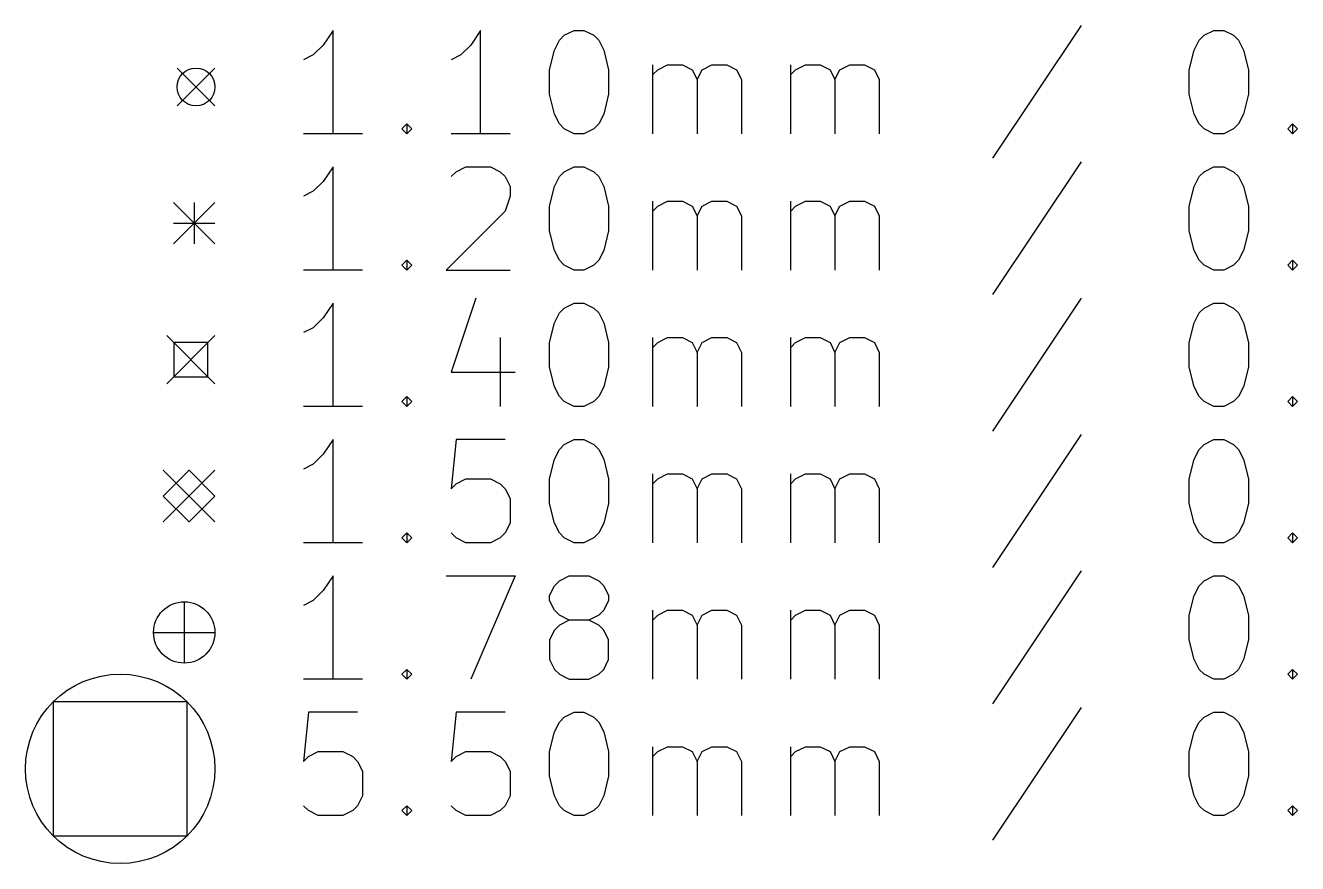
# Model space of a CAD drawing. Extents: x 12 to 214, y -262 to -15.
# Drawn here: x 12.18 to 49.11, y -262.31 to -237.98 of the extents above; entities that cross this region are included whole.
import ezdxf

# ---------------------------------------------------------------- set-up
doc = ezdxf.new("R2010")
doc.units = 0
doc.header["$MEASUREMENT"] = 0
doc.layers.add('BLACK', color=7, linetype='CONTINUOUS')

msp = doc.modelspace()

# ---------------------------------------------------------------- linework, layer by layer
at = {"layer": 'Black'}
for p, q in [((21.1078, -238.119), (20.8221, -238.548)), ((21.1078, -241.119), (21.1078, -238.119)), ((25.3935, -238.119), (25.1078, -238.548)), ((25.3935, -241.119), (25.3935, -238.119)), ((27.8221, -238.262), (28.1078, -238.119)), ((28.1078, -238.119), (28.3935, -238.119)), ((28.3935, -238.119), (28.6792, -238.262)), ((42.8221, -237.976), (40.2506, -241.833)), ((46.3935, -238.262), (46.6792, -238.119)), ((46.6792, -238.119), (46.9649, -238.119)), ((46.9649, -238.119), (47.2506, -238.262)), ((20.8221, -238.548), (20.5363, -238.833)), ((25.1078, -238.548), (24.8221, -238.833)), ((27.5363, -238.691), (27.6792, -238.405)), ((27.6792, -238.405), (27.8221, -238.262)), ((28.6792, -238.262), (28.8221, -238.405)), ((28.8221, -238.405), (28.9649, -238.691)), ((46.1078, -238.691), (46.2506, -238.405)), ((46.2506, -238.405), (46.3935, -238.262)), ((47.2506, -238.262), (47.3935, -238.405)), ((47.3935, -238.405), (47.5363, -238.691)), ((20.5363, -238.833), (20.2506, -238.976)), ((24.8221, -238.833), (24.5363, -238.976)), ((27.3935, -239.262), (27.5363, -238.691)), ((28.9649, -238.691), (29.1078, -239.262)), ((45.9649, -239.262), (46.1078, -238.691)), ((47.5363, -238.691), (47.6792, -239.262)), ((16.5792, -239.212), (17.6792, -240.312)), ((17.6792, -239.212), (16.5792, -240.312)), ((27.3935, -239.976), (27.3935, -239.262)), ((29.1078, -239.262), (29.1078, -239.976)), ((30.3935, -241.119), (30.3935, -239.119)), ((30.3935, -239.405), (30.5363, -239.262)), ((30.5363, -239.262), (30.8221, -239.119)), ((30.8221, -239.119), (31.2506, -239.119)), ((31.2506, -239.119), (31.5363, -239.262)), ((31.5363, -239.262), (31.6792, -239.548)), ((31.6792, -239.548), (31.8221, -239.262)), ((31.8221, -239.262), (32.1078, -239.119)), ((32.1078, -239.119), (32.5363, -239.119)), ((32.5363, -239.119), (32.8221, -239.262)), ((32.8221, -239.262), (32.9649, -239.548)), ((34.3935, -241.119), (34.3935, -239.119)), ((34.3935, -239.405), (34.5363, -239.262)), ((34.5363, -239.262), (34.8221, -239.119)), ((34.8221, -239.119), (35.2506, -239.119)), ((35.2506, -239.119), (35.5363, -239.262)), ((35.5363, -239.262), (35.6792, -239.548)), ((35.6792, -239.548), (35.8221, -239.262)), ((35.8221, -239.262), (36.1078, -239.119)), ((36.1078, -239.119), (36.5363, -239.119)), ((36.5363, -239.119), (36.8221, -239.262)), ((36.8221, -239.262), (36.9649, -239.548)), ((45.9649, -239.976), (45.9649, -239.262)), ((47.6792, -239.262), (47.6792, -239.976)), ((31.6792, -239.548), (31.6792, -241.119)), ((32.9649, -239.548), (32.9649, -241.119)), ((35.6792, -239.548), (35.6792, -241.119)), ((36.9649, -239.548), (36.9649, -241.119)), ((27.5363, -240.548), (27.3935, -239.976)), ((29.1078, -239.976), (28.9649, -240.548)), ((46.1078, -240.548), (45.9649, -239.976)), ((47.6792, -239.976), (47.5363, -240.548)), ((27.6792, -240.833), (27.5363, -240.548)), ((28.9649, -240.548), (28.8221, -240.833)), ((46.2506, -240.833), (46.1078, -240.548)), ((47.5363, -240.548), (47.3935, -240.833)), ((21.9649, -241.119), (20.2506, -241.119)), ((23.1078, -240.976), (23.2506, -240.833)), ((23.2506, -241.119), (23.1078, -240.976)), ((23.2506, -240.833), (23.3935, -240.976)), ((23.2506, -240.833), (23.2506, -241.119)), ((23.3935, -240.976), (23.2506, -241.119)), ((26.2506, -241.119), (24.5363, -241.119)), ((27.8221, -240.976), (27.6792, -240.833)), ((28.1078, -241.119), (27.8221, -240.976)), ((28.3935, -241.119), (28.1078, -241.119)), ((28.6792, -240.976), (28.3935, -241.119)), ((28.8221, -240.833), (28.6792, -240.976)), ((46.3935, -240.976), (46.2506, -240.833)), ((46.6792, -241.119), (46.3935, -240.976)), ((46.9649, -241.119), (46.6792, -241.119)), ((47.2506, -240.976), (46.9649, -241.119)), ((47.3935, -240.833), (47.2506, -240.976)), ((48.8221, -240.976), (48.9649, -240.833)), ((48.9649, -241.119), (48.8221, -240.976)), ((48.9649, -240.833), (49.1078, -240.976)), ((48.9649, -240.833), (48.9649, -241.119)), ((49.1078, -240.976), (48.9649, -241.119)), ((21.1078, -242.079), (20.8221, -242.508)), ((21.1078, -245.079), (21.1078, -242.079)), ((24.5363, -242.365), (24.6792, -242.222)), ((24.6792, -242.222), (24.9649, -242.079)), ((24.9649, -242.079), (25.6792, -242.079)), ((25.6792, -242.079), (25.9649, -242.222)), ((25.9649, -242.222), (26.1078, -242.365)), ((27.6792, -242.365), (27.8221, -242.222)), ((27.8221, -242.222), (28.1078, -242.079)), ((28.1078, -242.079), (28.3935, -242.079)), ((28.3935, -242.079), (28.6792, -242.222)), ((28.6792, -242.222), (28.8221, -242.365)), ((42.8221, -241.936), (40.2506, -245.793)), ((46.2506, -242.365), (46.3935, -242.222)), ((46.3935, -242.222), (46.6792, -242.079)), ((46.6792, -242.079), (46.9649, -242.079)), ((46.9649, -242.079), (47.2506, -242.222)), ((47.2506, -242.222), (47.3935, -242.365)), ((20.8221, -242.508), (20.5363, -242.793)), ((26.1078, -242.365), (26.2506, -242.651)), ((27.5363, -242.651), (27.6792, -242.365)), ((28.8221, -242.365), (28.9649, -242.651)), ((46.1078, -242.651), (46.2506, -242.365)), ((47.3935, -242.365), (47.5363, -242.651)), ((20.5363, -242.793), (20.2506, -242.936)), ((26.2506, -242.936), (26.1078, -243.365)), ((26.2506, -242.651), (26.2506, -242.936)), ((27.3935, -243.222), (27.5363, -242.651)), ((28.9649, -242.651), (29.1078, -243.222)), ((45.9649, -243.222), (46.1078, -242.651)), ((47.5363, -242.651), (47.6792, -243.222)), ((16.4792, -243.122), (17.6792, -244.322)), ((17.6792, -243.122), (16.4792, -244.322)), ((17.0792, -243.122), (17.0792, -244.322)), ((27.3935, -243.936), (27.3935, -243.222)), ((29.1078, -243.222), (29.1078, -243.936)), ((30.3935, -245.079), (30.3935, -243.079)), ((30.3935, -243.365), (30.5363, -243.222)), ((30.5363, -243.222), (30.8221, -243.079)), ((30.8221, -243.079), (31.2506, -243.079)), ((31.2506, -243.079), (31.5363, -243.222)), ((31.5363, -243.222), (31.6792, -243.508)), ((31.6792, -243.508), (31.8221, -243.222)), ((31.8221, -243.222), (32.1078, -243.079)), ((32.1078, -243.079), (32.5363, -243.079)), ((32.5363, -243.079), (32.8221, -243.222)), ((32.8221, -243.222), (32.9649, -243.508)), ((34.3935, -245.079), (34.3935, -243.079)), ((34.3935, -243.365), (34.5363, -243.222)), ((34.5363, -243.222), (34.8221, -243.079)), ((34.8221, -243.079), (35.2506, -243.079)), ((35.2506, -243.079), (35.5363, -243.222)), ((35.5363, -243.222), (35.6792, -243.508)), ((35.6792, -243.508), (35.8221, -243.222)), ((35.8221, -243.222), (36.1078, -243.079)), ((36.1078, -243.079), (36.5363, -243.079)), ((36.5363, -243.079), (36.8221, -243.222)), ((36.8221, -243.222), (36.9649, -243.508)), ((45.9649, -243.936), (45.9649, -243.222)), ((47.6792, -243.222), (47.6792, -243.936)), ((16.4792, -243.722), (17.6792, -243.722)), ((26.1078, -243.365), (24.3935, -245.079)), ((31.6792, -243.508), (31.6792, -245.079)), ((32.9649, -243.508), (32.9649, -245.079)), ((35.6792, -243.508), (35.6792, -245.079)), ((36.9649, -243.508), (36.9649, -245.079)), ((27.5363, -244.508), (27.3935, -243.936)), ((29.1078, -243.936), (28.9649, -244.508)), ((46.1078, -244.508), (45.9649, -243.936)), ((47.6792, -243.936), (47.5363, -244.508)), ((23.1078, -244.936), (23.2506, -244.793)), ((23.2506, -244.793), (23.3935, -244.936)), ((23.2506, -244.793), (23.2506, -245.079)), ((27.6792, -244.793), (27.5363, -244.508)), ((27.8221, -244.936), (27.6792, -244.793)), ((28.8221, -244.793), (28.6792, -244.936)), ((28.9649, -244.508), (28.8221, -244.793)), ((46.2506, -244.793), (46.1078, -244.508)), ((46.3935, -244.936), (46.2506, -244.793)), ((47.3935, -244.793), (47.2506, -244.936)), ((47.5363, -244.508), (47.3935, -244.793)), ((48.8221, -244.936), (48.9649, -244.793)), ((48.9649, -244.793), (49.1078, -244.936)), ((48.9649, -244.793), (48.9649, -245.079)), ((21.9649, -245.079), (20.2506, -245.079)), ((23.2506, -245.079), (23.1078, -244.936)), ((23.3935, -244.936), (23.2506, -245.079)), ((24.3935, -245.079), (26.2506, -245.079)), ((28.1078, -245.079), (27.8221, -244.936)), ((28.3935, -245.079), (28.1078, -245.079)), ((28.6792, -244.936), (28.3935, -245.079)), ((46.6792, -245.079), (46.3935, -244.936)), ((46.9649, -245.079), (46.6792, -245.079)), ((47.2506, -244.936), (46.9649, -245.079)), ((48.9649, -245.079), (48.8221, -244.936)), ((49.1078, -244.936), (48.9649, -245.079)), ((25.2506, -245.896), (24.5363, -248.039)), ((42.8221, -245.896), (40.2506, -249.753)), ((21.1078, -246.039), (20.8221, -246.468)), ((21.1078, -249.039), (21.1078, -246.039)), ((27.6792, -246.325), (27.8221, -246.182)), ((27.8221, -246.182), (28.1078, -246.039)), ((28.1078, -246.039), (28.3935, -246.039)), ((28.3935, -246.039), (28.6792, -246.182)), ((28.6792, -246.182), (28.8221, -246.325)), ((46.2506, -246.325), (46.3935, -246.182)), ((46.3935, -246.182), (46.6792, -246.039)), ((46.6792, -246.039), (46.9649, -246.039)), ((46.9649, -246.039), (47.2506, -246.182)), ((47.2506, -246.182), (47.3935, -246.325)), ((20.8221, -246.468), (20.5363, -246.753)), ((27.3935, -247.182), (27.5363, -246.611)), ((27.5363, -246.611), (27.6792, -246.325)), ((28.8221, -246.325), (28.9649, -246.611)), ((28.9649, -246.611), (29.1078, -247.182)), ((45.9649, -247.182), (46.1078, -246.611)), ((46.1078, -246.611), (46.2506, -246.325)), ((47.3935, -246.325), (47.5363, -246.611)), ((47.5363, -246.611), (47.6792, -247.182)), ((16.2792, -246.982), (17.6792, -248.382)), ((17.6792, -246.982), (16.2792, -248.382)), ((20.5363, -246.753), (20.2506, -246.896)), ((25.9649, -247.039), (25.9649, -249.039)), ((30.3935, -249.039), (30.3935, -247.039)), ((30.5363, -247.182), (30.8221, -247.039)), ((30.8221, -247.039), (31.2506, -247.039)), ((31.2506, -247.039), (31.5363, -247.182)), ((31.8221, -247.182), (32.1078, -247.039)), ((32.1078, -247.039), (32.5363, -247.039)), ((32.5363, -247.039), (32.8221, -247.182)), ((34.3935, -249.039), (34.3935, -247.039)), ((34.5363, -247.182), (34.8221, -247.039)), ((34.8221, -247.039), (35.2506, -247.039)), ((35.2506, -247.039), (35.5363, -247.182)), ((35.8221, -247.182), (36.1078, -247.039)), ((36.1078, -247.039), (36.5363, -247.039)), ((36.5363, -247.039), (36.8221, -247.182)), ((17.4742, -247.187), (16.4842, -247.187)), ((16.4842, -247.187), (16.4842, -248.177)), ((17.4742, -248.177), (17.4742, -247.187)), ((27.3935, -247.896), (27.3935, -247.182)), ((29.1078, -247.182), (29.1078, -247.896)), ((30.3935, -247.325), (30.5363, -247.182)), ((31.5363, -247.182), (31.6792, -247.468)), ((31.6792, -247.468), (31.8221, -247.182)), ((32.8221, -247.182), (32.9649, -247.468)), ((34.3935, -247.325), (34.5363, -247.182)), ((35.5363, -247.182), (35.6792, -247.468)), ((35.6792, -247.468), (35.8221, -247.182)), ((36.8221, -247.182), (36.9649, -247.468)), ((45.9649, -247.896), (45.9649, -247.182)), ((47.6792, -247.182), (47.6792, -247.896)), ((31.6792, -247.468), (31.6792, -249.039)), ((32.9649, -247.468), (32.9649, -249.039)), ((35.6792, -247.468), (35.6792, -249.039)), ((36.9649, -247.468), (36.9649, -249.039)), ((24.5363, -248.039), (26.3935, -248.039)), ((27.5363, -248.468), (27.3935, -247.896)), ((29.1078, -247.896), (28.9649, -248.468)), ((46.1078, -248.468), (45.9649, -247.896)), ((47.6792, -247.896), (47.5363, -248.468)), ((16.4842, -248.177), (17.4742, -248.177)), ((27.6792, -248.753), (27.5363, -248.468)), ((28.9649, -248.468), (28.8221, -248.753)), ((46.2506, -248.753), (46.1078, -248.468)), ((47.5363, -248.468), (47.3935, -248.753)), ((23.1078, -248.896), (23.2506, -248.753)), ((23.2506, -249.039), (23.1078, -248.896)), ((23.2506, -248.753), (23.3935, -248.896)), ((23.2506, -248.753), (23.2506, -249.039)), ((23.3935, -248.896), (23.2506, -249.039)), ((27.8221, -248.896), (27.6792, -248.753)), ((28.1078, -249.039), (27.8221, -248.896)), ((28.6792, -248.896), (28.3935, -249.039)), ((28.8221, -248.753), (28.6792, -248.896)), ((46.3935, -248.896), (46.2506, -248.753)), ((46.6792, -249.039), (46.3935, -248.896)), ((47.2506, -248.896), (46.9649, -249.039)), ((47.3935, -248.753), (47.2506, -248.896)), ((48.8221, -248.896), (48.9649, -248.753)), ((48.9649, -249.039), (48.8221, -248.896)), ((48.9649, -248.753), (49.1078, -248.896)), ((48.9649, -248.753), (48.9649, -249.039)), ((49.1078, -248.896), (48.9649, -249.039)), ((21.9649, -249.039), (20.2506, -249.039)), ((28.3935, -249.039), (28.1078, -249.039)), ((46.9649, -249.039), (46.6792, -249.039)), ((21.1078, -249.999), (20.8221, -250.428)), ((21.1078, -252.999), (21.1078, -249.999)), ((24.6792, -249.999), (24.5363, -251.428)), ((26.1078, -249.999), (24.6792, -249.999)), ((27.8221, -250.142), (28.1078, -249.999)), ((28.1078, -249.999), (28.3935, -249.999)), ((28.3935, -249.999), (28.6792, -250.142)), ((42.8221, -249.856), (40.2506, -253.713)), ((46.3935, -250.142), (46.6792, -249.999)), ((46.6792, -249.999), (46.9649, -249.999)), ((46.9649, -249.999), (47.2506, -250.142)), ((27.5363, -250.571), (27.6792, -250.285)), ((27.6792, -250.285), (27.8221, -250.142)), ((28.6792, -250.142), (28.8221, -250.285)), ((28.8221, -250.285), (28.9649, -250.571)), ((46.1078, -250.571), (46.2506, -250.285)), ((46.2506, -250.285), (46.3935, -250.142)), ((47.2506, -250.142), (47.3935, -250.285)), ((47.3935, -250.285), (47.5363, -250.571)), ((20.5363, -250.713), (20.2506, -250.856)), ((20.8221, -250.428), (20.5363, -250.713)), ((27.3935, -251.142), (27.5363, -250.571)), ((28.9649, -250.571), (29.1078, -251.142)), ((45.9649, -251.142), (46.1078, -250.571)), ((47.5363, -250.571), (47.6792, -251.142)), ((16.1792, -250.892), (17.6792, -252.392)), ((17.6792, -250.892), (16.1792, -252.392)), ((16.9292, -250.892), (16.1792, -251.642)), ((17.6792, -251.642), (16.9292, -250.892)), ((30.3935, -252.999), (30.3935, -250.999)), ((30.5363, -251.142), (30.8221, -250.999)), ((30.8221, -250.999), (31.2506, -250.999)), ((31.2506, -250.999), (31.5363, -251.142)), ((31.8221, -251.142), (32.1078, -250.999)), ((32.1078, -250.999), (32.5363, -250.999)), ((32.5363, -250.999), (32.8221, -251.142)), ((34.3935, -252.999), (34.3935, -250.999)), ((34.5363, -251.142), (34.8221, -250.999)), ((34.8221, -250.999), (35.2506, -250.999)), ((35.2506, -250.999), (35.5363, -251.142)), ((35.8221, -251.142), (36.1078, -250.999)), ((36.1078, -250.999), (36.5363, -250.999)), ((36.5363, -250.999), (36.8221, -251.142)), ((24.5363, -251.428), (24.6792, -251.285)), ((24.6792, -251.285), (24.9649, -251.142)), ((24.9649, -251.142), (25.6792, -251.142)), ((25.6792, -251.142), (25.9649, -251.285)), ((25.9649, -251.285), (26.1078, -251.428)), ((26.1078, -251.428), (26.2506, -251.713)), ((27.3935, -251.856), (27.3935, -251.142)), ((29.1078, -251.142), (29.1078, -251.856)), ((30.3935, -251.285), (30.5363, -251.142)), ((31.5363, -251.142), (31.6792, -251.428)), ((31.6792, -251.428), (31.8221, -251.142)), ((31.6792, -251.428), (31.6792, -252.999)), ((32.8221, -251.142), (32.9649, -251.428)), ((32.9649, -251.428), (32.9649, -252.999)), ((34.3935, -251.285), (34.5363, -251.142)), ((35.5363, -251.142), (35.6792, -251.428)), ((35.6792, -251.428), (35.8221, -251.142)), ((35.6792, -251.428), (35.6792, -252.999)), ((36.8221, -251.142), (36.9649, -251.428)), ((36.9649, -251.428), (36.9649, -252.999)), ((45.9649, -251.856), (45.9649, -251.142)), ((47.6792, -251.142), (47.6792, -251.856)), ((16.1792, -251.642), (16.9292, -252.392)), ((16.9292, -252.392), (17.6792, -251.642)), ((26.2506, -251.713), (26.2506, -252.428)), ((27.5363, -252.428), (27.3935, -251.856)), ((29.1078, -251.856), (28.9649, -252.428)), ((46.1078, -252.428), (45.9649, -251.856)), ((47.6792, -251.856), (47.5363, -252.428)), ((26.2506, -252.428), (26.1078, -252.713)), ((27.6792, -252.713), (27.5363, -252.428)), ((28.9649, -252.428), (28.8221, -252.713)), ((46.2506, -252.713), (46.1078, -252.428)), ((47.5363, -252.428), (47.3935, -252.713)), ((23.1078, -252.856), (23.2506, -252.713)), ((23.2506, -252.999), (23.1078, -252.856)), ((23.2506, -252.713), (23.3935, -252.856)), ((23.2506, -252.713), (23.2506, -252.999)), ((23.3935, -252.856), (23.2506, -252.999)), ((24.6792, -252.856), (24.5363, -252.713)), ((24.9649, -252.999), (24.6792, -252.856)), ((25.9649, -252.856), (25.6792, -252.999)), ((26.1078, -252.713), (25.9649, -252.856)), ((27.8221, -252.856), (27.6792, -252.713)), ((28.1078, -252.999), (27.8221, -252.856)), ((28.6792, -252.856), (28.3935, -252.999)), ((28.8221, -252.713), (28.6792, -252.856)), ((46.3935, -252.856), (46.2506, -252.713)), ((46.6792, -252.999), (46.3935, -252.856)), ((47.2506, -252.856), (46.9649, -252.999)), ((47.3935, -252.713), (47.2506, -252.856)), ((48.8221, -252.856), (48.9649, -252.713)), ((48.9649, -252.999), (48.8221, -252.856)), ((48.9649, -252.713), (49.1078, -252.856)), ((48.9649, -252.713), (48.9649, -252.999)), ((49.1078, -252.856), (48.9649, -252.999)), ((21.9649, -252.999), (20.2506, -252.999)), ((25.6792, -252.999), (24.9649, -252.999)), ((28.3935, -252.999), (28.1078, -252.999)), ((46.9649, -252.999), (46.6792, -252.999)), ((21.1078, -253.959), (20.8221, -254.388)), ((21.1078, -256.959), (21.1078, -253.959)), ((24.3935, -253.959), (26.3935, -253.959)), ((26.3935, -253.959), (25.1078, -256.959)), ((27.6792, -254.102), (27.9649, -253.959)), ((27.9649, -253.959), (28.5363, -253.959)), ((28.5363, -253.959), (28.8221, -254.102)), ((42.8221, -253.816), (40.2506, -257.673)), ((46.3935, -254.102), (46.6792, -253.959)), ((46.6792, -253.959), (46.9649, -253.959)), ((46.9649, -253.959), (47.2506, -254.102)), ((20.8221, -254.388), (20.5363, -254.673)), ((27.3935, -254.531), (27.5363, -254.245)), ((27.5363, -254.245), (27.6792, -254.102)), ((28.8221, -254.102), (28.9649, -254.245)), ((28.9649, -254.245), (29.1078, -254.531)), ((46.1078, -254.531), (46.2506, -254.245)), ((46.2506, -254.245), (46.3935, -254.102)), ((47.2506, -254.102), (47.3935, -254.245)), ((47.3935, -254.245), (47.5363, -254.531)), ((16.7892, -254.712), (16.7892, -256.492)), ((20.5363, -254.673), (20.2506, -254.816)), ((27.3935, -254.673), (27.3935, -254.531)), ((27.5363, -254.959), (27.3935, -254.673)), ((29.1078, -254.673), (28.9649, -254.959)), ((29.1078, -254.531), (29.1078, -254.673)), ((45.9649, -255.102), (46.1078, -254.531)), ((47.5363, -254.531), (47.6792, -255.102)), ((27.6792, -255.102), (27.5363, -254.959)), ((27.9649, -255.245), (27.6792, -255.102)), ((28.8221, -255.102), (28.5363, -255.245)), ((28.9649, -254.959), (28.8221, -255.102)), ((30.3935, -256.959), (30.3935, -254.959)), ((30.3935, -255.245), (30.5363, -255.102)), ((30.5363, -255.102), (30.8221, -254.959)), ((30.8221, -254.959), (31.2506, -254.959)), ((31.2506, -254.959), (31.5363, -255.102)), ((31.5363, -255.102), (31.6792, -255.388)), ((31.6792, -255.388), (31.8221, -255.102)), ((31.8221, -255.102), (32.1078, -254.959)), ((32.1078, -254.959), (32.5363, -254.959)), ((32.5363, -254.959), (32.8221, -255.102)), ((32.8221, -255.102), (32.9649, -255.388)), ((34.3935, -256.959), (34.3935, -254.959)), ((34.3935, -255.245), (34.5363, -255.102)), ((34.5363, -255.102), (34.8221, -254.959)), ((34.8221, -254.959), (35.2506, -254.959)), ((35.2506, -254.959), (35.5363, -255.102)), ((35.5363, -255.102), (35.6792, -255.388)), ((35.6792, -255.388), (35.8221, -255.102)), ((35.8221, -255.102), (36.1078, -254.959)), ((36.1078, -254.959), (36.5363, -254.959)), ((36.5363, -254.959), (36.8221, -255.102)), ((36.8221, -255.102), (36.9649, -255.388)), ((45.9649, -255.816), (45.9649, -255.102)), ((47.6792, -255.102), (47.6792, -255.816)), ((27.5363, -255.531), (27.3935, -255.816)), ((27.6792, -255.388), (27.5363, -255.531)), ((27.9649, -255.245), (27.6792, -255.388)), ((28.5363, -255.245), (27.9649, -255.245)), ((28.8221, -255.388), (28.5363, -255.245)), ((28.9649, -255.531), (28.8221, -255.388)), ((29.1078, -255.816), (28.9649, -255.531)), ((31.6792, -255.388), (31.6792, -256.959)), ((32.9649, -255.388), (32.9649, -256.959)), ((35.6792, -255.388), (35.6792, -256.959)), ((36.9649, -255.388), (36.9649, -256.959)), ((15.8992, -255.602), (17.6792, -255.602)), ((27.3935, -255.816), (27.3935, -256.388)), ((29.1078, -256.388), (29.1078, -255.816)), ((46.1078, -256.388), (45.9649, -255.816)), ((47.6792, -255.816), (47.5363, -256.388)), ((27.3935, -256.388), (27.5363, -256.673)), ((28.9649, -256.673), (29.1078, -256.388)), ((46.2506, -256.673), (46.1078, -256.388)), ((47.5363, -256.388), (47.3935, -256.673)), ((21.9649, -256.959), (20.2506, -256.959)), ((23.1078, -256.816), (23.2506, -256.673)), ((23.2506, -256.959), (23.1078, -256.816)), ((23.2506, -256.673), (23.3935, -256.816)), ((23.2506, -256.673), (23.2506, -256.959)), ((23.3935, -256.816), (23.2506, -256.959)), ((27.5363, -256.673), (27.6792, -256.816)), ((27.6792, -256.816), (27.9649, -256.959)), ((27.9649, -256.959), (28.5363, -256.959)), ((28.5363, -256.959), (28.8221, -256.816)), ((28.8221, -256.816), (28.9649, -256.673)), ((46.3935, -256.816), (46.2506, -256.673)), ((46.6792, -256.959), (46.3935, -256.816)), ((46.9649, -256.959), (46.6792, -256.959)), ((47.2506, -256.816), (46.9649, -256.959)), ((47.3935, -256.673), (47.2506, -256.816)), ((48.8221, -256.816), (48.9649, -256.673)), ((48.9649, -256.959), (48.8221, -256.816)), ((48.9649, -256.673), (49.1078, -256.816)), ((48.9649, -256.673), (48.9649, -256.959)), ((49.1078, -256.816), (48.9649, -256.959)), ((16.8738, -257.617), (12.9846, -257.617)), ((12.9846, -257.617), (12.9846, -261.507)), ((16.8738, -261.507), (16.8738, -257.617)), ((20.3935, -257.919), (20.2506, -259.348)), ((21.8221, -257.919), (20.3935, -257.919)), ((24.6792, -257.919), (24.5363, -259.348)), ((26.1078, -257.919), (24.6792, -257.919)), ((27.6792, -258.205), (27.8221, -258.062)), ((27.8221, -258.062), (28.1078, -257.919)), ((28.1078, -257.919), (28.3935, -257.919)), ((28.3935, -257.919), (28.6792, -258.062)), ((28.6792, -258.062), (28.8221, -258.205)), ((42.8221, -257.776), (40.2506, -261.633)), ((46.2506, -258.205), (46.3935, -258.062)), ((46.3935, -258.062), (46.6792, -257.919)), ((46.6792, -257.919), (46.9649, -257.919)), ((46.9649, -257.919), (47.2506, -258.062)), ((47.2506, -258.062), (47.3935, -258.205)), ((27.3935, -259.062), (27.5363, -258.491)), ((27.5363, -258.491), (27.6792, -258.205)), ((28.8221, -258.205), (28.9649, -258.491)), ((28.9649, -258.491), (29.1078, -259.062)), ((45.9649, -259.062), (46.1078, -258.491)), ((46.1078, -258.491), (46.2506, -258.205)), ((47.3935, -258.205), (47.5363, -258.491)), ((47.5363, -258.491), (47.6792, -259.062)), ((20.2506, -259.348), (20.3935, -259.205)), ((20.3935, -259.205), (20.6792, -259.062)), ((20.6792, -259.062), (21.3935, -259.062)), ((21.3935, -259.062), (21.6792, -259.205)), ((21.6792, -259.205), (21.8221, -259.348)), ((24.5363, -259.348), (24.6792, -259.205)), ((24.6792, -259.205), (24.9649, -259.062)), ((24.9649, -259.062), (25.6792, -259.062)), ((25.6792, -259.062), (25.9649, -259.205)), ((25.9649, -259.205), (26.1078, -259.348)), ((27.3935, -259.776), (27.3935, -259.062)), ((29.1078, -259.062), (29.1078, -259.776)), ((30.3935, -260.919), (30.3935, -258.919)), ((30.3935, -259.205), (30.5363, -259.062)), ((30.5363, -259.062), (30.8221, -258.919)), ((30.8221, -258.919), (31.2506, -258.919)), ((31.2506, -258.919), (31.5363, -259.062)), ((31.5363, -259.062), (31.6792, -259.348)), ((31.6792, -259.348), (31.8221, -259.062)), ((31.8221, -259.062), (32.1078, -258.919)), ((32.1078, -258.919), (32.5363, -258.919)), ((32.5363, -258.919), (32.8221, -259.062)), ((32.8221, -259.062), (32.9649, -259.348)), ((34.3935, -260.919), (34.3935, -258.919)), ((34.3935, -259.205), (34.5363, -259.062)), ((34.5363, -259.062), (34.8221, -258.919)), ((34.8221, -258.919), (35.2506, -258.919)), ((35.2506, -258.919), (35.5363, -259.062)), ((35.5363, -259.062), (35.6792, -259.348)), ((35.6792, -259.348), (35.8221, -259.062)), ((35.8221, -259.062), (36.1078, -258.919)), ((36.1078, -258.919), (36.5363, -258.919)), ((36.5363, -258.919), (36.8221, -259.062)), ((36.8221, -259.062), (36.9649, -259.348)), ((45.9649, -259.776), (45.9649, -259.062)), ((47.6792, -259.062), (47.6792, -259.776)), ((21.8221, -259.348), (21.9649, -259.633)), ((26.1078, -259.348), (26.2506, -259.633)), ((31.6792, -259.348), (31.6792, -260.919)), ((32.9649, -259.348), (32.9649, -260.919)), ((35.6792, -259.348), (35.6792, -260.919)), ((36.9649, -259.348), (36.9649, -260.919)), ((21.9649, -259.633), (21.9649, -260.348)), ((26.2506, -259.633), (26.2506, -260.348)), ((27.5363, -260.348), (27.3935, -259.776)), ((29.1078, -259.776), (28.9649, -260.348)), ((46.1078, -260.348), (45.9649, -259.776)), ((47.6792, -259.776), (47.5363, -260.348)), ((20.3935, -260.776), (20.2506, -260.633)), ((21.8221, -260.633), (21.6792, -260.776)), ((21.9649, -260.348), (21.8221, -260.633)), ((23.1078, -260.776), (23.2506, -260.633)), ((23.2506, -260.633), (23.3935, -260.776)), ((23.2506, -260.633), (23.2506, -260.919)), ((24.6792, -260.776), (24.5363, -260.633)), ((26.1078, -260.633), (25.9649, -260.776)), ((26.2506, -260.348), (26.1078, -260.633)), ((27.6792, -260.633), (27.5363, -260.348)), ((27.8221, -260.776), (27.6792, -260.633)), ((28.8221, -260.633), (28.6792, -260.776)), ((28.9649, -260.348), (28.8221, -260.633)), ((46.2506, -260.633), (46.1078, -260.348)), ((46.3935, -260.776), (46.2506, -260.633)), ((47.3935, -260.633), (47.2506, -260.776)), ((47.5363, -260.348), (47.3935, -260.633)), ((48.8221, -260.776), (48.9649, -260.633)), ((48.9649, -260.633), (49.1078, -260.776)), ((48.9649, -260.633), (48.9649, -260.919)), ((20.6792, -260.919), (20.3935, -260.776)), ((21.3935, -260.919), (20.6792, -260.919)), ((21.6792, -260.776), (21.3935, -260.919)), ((23.2506, -260.919), (23.1078, -260.776)), ((23.3935, -260.776), (23.2506, -260.919)), ((24.9649, -260.919), (24.6792, -260.776)), ((25.6792, -260.919), (24.9649, -260.919)), ((25.9649, -260.776), (25.6792, -260.919)), ((28.1078, -260.919), (27.8221, -260.776)), ((28.3935, -260.919), (28.1078, -260.919)), ((28.6792, -260.776), (28.3935, -260.919)), ((46.6792, -260.919), (46.3935, -260.776)), ((46.9649, -260.919), (46.6792, -260.919)), ((47.2506, -260.776), (46.9649, -260.919)), ((48.9649, -260.919), (48.8221, -260.776)), ((49.1078, -260.776), (48.9649, -260.919)), ((12.9846, -261.507), (16.8738, -261.507))]:
    msp.add_line(p, q, dxfattribs=at)
for centre, radius in [((17.1292, -239.762), 0.55), ((16.7892, -255.602), 0.89), ((14.9292, -259.562), 2.75)]:
    msp.add_circle(centre, radius, dxfattribs=at)

doc.saveas('drawing.dxf')
